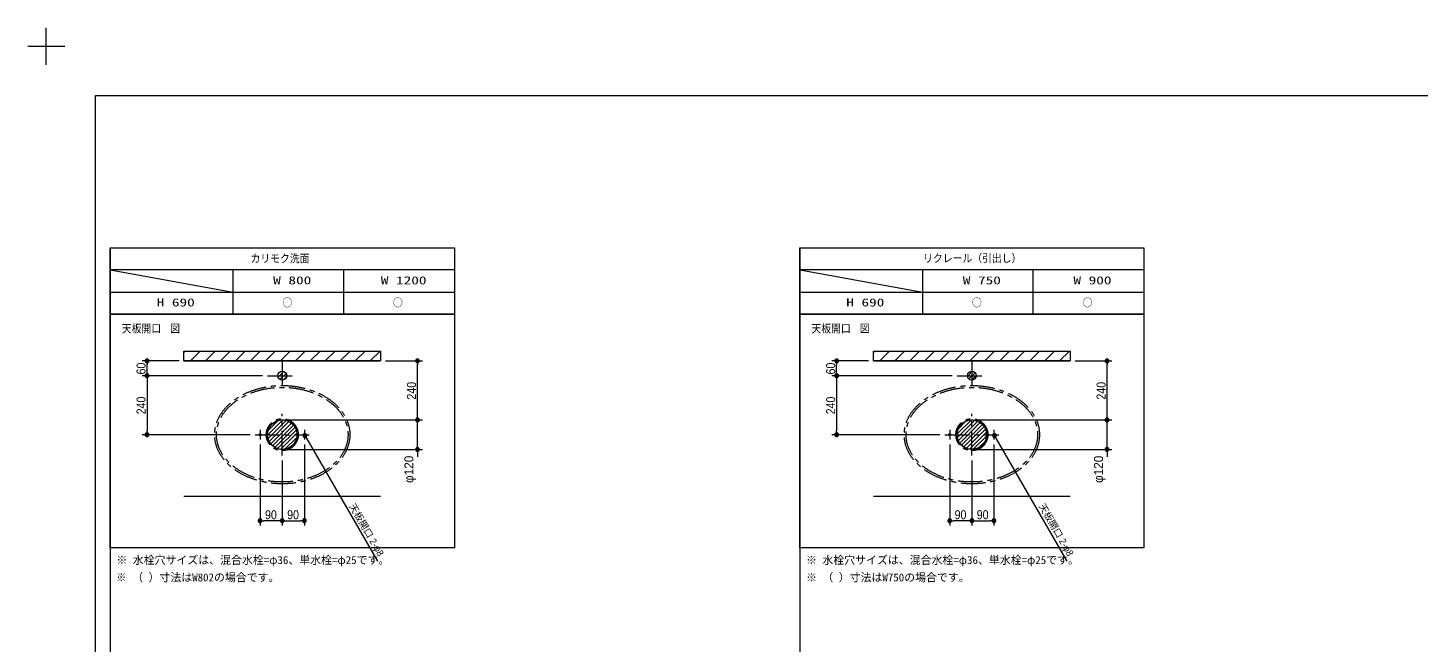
# Model space of a CAD drawing. Units: millimetres, scale not verified. Extents: x -6062 to 6062, y -3045 to 3045.
# Drawn here: x -6062 to -407, y 546 to 3045 of the extents above; entities that cross this region are included whole.
import ezdxf
from ezdxf.enums import TextEntityAlignment as Align

# ---------------------------------------------------------------- set-up
doc = ezdxf.new("R2010")
doc.units = ezdxf.units.MM
doc.header["$LTSCALE"] = 20
doc.linetypes.add('CHAIN1', pattern=[8, 5, -1, 1, -1])
for name, color, linetype, lineweight in [('0-0_1図面枠', 7, 'Continuous', 9), ('0-2_2寸法-1', 7, 'Continuous', 9), ('0-3_0', 7, 'Continuous', 9), ('0-4_2寸法-2', 7, 'Continuous', 9), ('0-7_3一般', 7, 'Continuous', 9)]:
    doc.layers.add(name, color=color, linetype=linetype, lineweight=lineweight)
doc.styles.add('ＭＳ ゴシック', font='')
doc.styles.add('ＭＳ Ｐゴシック', font='')
doc.styles.get('ＭＳ ゴシック').set_extended_font_data('MS Gothic')
doc.styles.get('ＭＳ Ｐゴシック').set_extended_font_data('MS PGothic')

# ---------------------------------------------------------------- blocks, each defined once
blk = doc.blocks.new('グループ')
at = {"layer": '0-0_1図面枠'}
for p, q in [((-84000, 57900), (-84000, 60900)), ((-85500, 59400), (-82500, 59400))]:
    blk.add_line(p, q, dxfattribs=at)
blk = doc.blocks.new('グループ-2')
at = {"layer": '0-0_1図面枠'}
blk.add_lwpolyline([(-80000, 55400), (80000, 55400), (80000, -55400), (-80000, -55400)], close=True, dxfattribs=at)
blk = doc.blocks.new('図面枠')
at = {"layer": '0-0_1図面枠'}
for name in ['グループ', 'グループ-2']:
    blk.add_blockref(name, (0, 0), dxfattribs=at)
blk = doc.blocks.new('グループ-4')
at = {"layer": '0-0_1図面枠'}
for p, q in [((-78800, 43000), (-78800, -48600)), ((-22700, 43000), (-22700, -48600)), ((-50800, 41200), (-78800, 41200)), ((-78800, 41200), (-68800, 39400)), ((-68800, 37600), (-68800, 41200)), ((-59800, 37600), (-59800, 41200)), ((5300, 41200), (-22700, 41200)), ((-22700, 41200), (-12700, 39400)), ((-12700, 37600), (-12700, 41200)), ((-3700, 37600), (-3700, 41200)), ((-78800, 39400), (-50800, 39400)), ((-22700, 39400), (5300, 39400))]:
    blk.add_line(p, q, dxfattribs=at)
for points in [[(-78800, 43000), (-50800, 43000), (-50800, 37600), (-78800, 37600)], [(-22700, 43000), (5300, 43000), (5300, 37600), (-22700, 37600)], [(-78800, 37600), (-50800, 37600), (-50800, 18600), (-78800, 18600)], [(-22700, 37600), (5300, 37600), (5300, 18600), (-22700, 18600)]]:
    blk.add_lwpolyline(points, close=True, dxfattribs=at)
blk = doc.blocks.new('_Dot')
at = {"layer": '0-3_0'}
for p, q in [((-10, 0), (-20, 0)), ((9.78, 2), (-9.78, 2)), ((7.99, 6), (-7.99, 6)), ((9.16, -3.98), (-9.16, -3.98)), ((6, -7.98), (-6, -7.98))]:
    blk.add_line(p, q, dxfattribs=at)
for points in [[(10, 0), (9.92, 1.25), (9.69, 2.49), (9.3, 3.68), (8.76, 4.82), (8.09, 5.88), (7.29, 6.85), (6.37, 7.71), (5.36, 8.44), (4.26, 9.05), (3.09, 9.51), (1.87, 9.82), (0.63, 9.98), (-0.63, 9.98), (-1.87, 9.82), (-3.09, 9.51), (-4.26, 9.05), (-5.36, 8.44), (-6.37, 7.71), (-7.29, 6.85), (-8.09, 5.88), (-8.76, 4.82), (-9.3, 3.68), (-9.69, 2.49), (-9.92, 1.25), (-10, 0), (0, 0)], [(-10, 0), (-9.92, -1.25), (-9.69, -2.49), (-9.3, -3.68), (-8.76, -4.82), (-8.09, -5.88), (-7.29, -6.85), (-6.37, -7.71), (-5.36, -8.44), (-4.26, -9.05), (-3.09, -9.51), (-1.87, -9.82), (-0.63, -9.98), (0.63, -9.98), (1.87, -9.82), (3.09, -9.51), (4.26, -9.05), (5.36, -8.44), (6.37, -7.71), (7.29, -6.85), (8.09, -5.88), (8.76, -4.82), (9.3, -3.68), (9.69, -2.49), (9.92, -1.25), (10, 0), (0, 0)]]:
    blk.add_lwpolyline(points, close=True, dxfattribs=at)

msp = doc.modelspace()

# ---------------------------------------------------------------- linework, layer by layer
at = {"layer": '0-2_2寸法-1'}
for p, q in [((-5447.5, 1690), (-5597.5, 1690)), ((-5577.5, 1645.01), (-5577.5, 1674.99)), ((-4607.5, 1690), (-4457.5, 1690)), ((-4477.5, 1465.01), (-4477.5, 1674.99)), ((-2642.5, 1690), (-2792.5, 1690)), ((-2772.5, 1645.01), (-2772.5, 1674.99)), ((-1802.5, 1690), (-1652.5, 1690)), ((-1672.5, 1465.01), (-1672.5, 1674.99)), ((-5107.5, 1630), (-5597.5, 1630)), ((-5107.5, 1630), (-5597.5, 1630)), ((-5577.5, 1614.99), (-5577.5, 1405.01)), ((-2302.5, 1630), (-2792.5, 1630)), ((-2302.5, 1630), (-2792.5, 1630)), ((-2772.5, 1614.99), (-2772.5, 1405.01)), ((-5007.5, 1450), (-4457.5, 1450)), ((-2202.5, 1450), (-1652.5, 1450)), ((-5157.5, 1390), (-5597.5, 1390)), ((-2352.5, 1390), (-2792.5, 1390)), ((-5117.5, 1350), (-5117.5, 1020)), ((-4937.5, 1350), (-4937.5, 1020)), ((-2312.5, 1350), (-2312.5, 1020)), ((-2132.5, 1350), (-2132.5, 1020)), ((-5027.5, 1285), (-5027.5, 1020)), ((-5027.5, 1285), (-5027.5, 1020)), ((-2222.5, 1285), (-2222.5, 1020)), ((-2222.5, 1285), (-2222.5, 1020)), ((-5042.51, 1040), (-5102.49, 1040)), ((-5012.49, 1040), (-4952.51, 1040)), ((-2237.51, 1040), (-2297.49, 1040)), ((-2207.49, 1040), (-2147.51, 1040))]:
    msp.add_line(p, q, dxfattribs=at)
at = {"layer": '0-4_2寸法-2'}
for p, q in [((-4477.5, 1465.01), (-4477.5, 1480.01)), ((-1672.5, 1465.01), (-1672.5, 1480.01)), ((-5007.5, 1450), (-4457.5, 1450)), ((-4477.5, 1330), (-4477.5, 1450)), ((-2202.5, 1450), (-1652.5, 1450)), ((-1672.5, 1330), (-1672.5, 1450)), ((-4928, 1373.54), (-4640.57, 875.71)), ((-2123, 1373.54), (-1835.57, 875.71)), ((-5007.5, 1330), (-4457.5, 1330)), ((-4477.5, 1314.99), (-4477.5, 1299.99)), ((-2202.5, 1330), (-1652.5, 1330)), ((-1672.5, 1314.99), (-1672.5, 1299.99))]:
    msp.add_line(p, q, dxfattribs=at)
at = {"layer": '0-7_3一般'}
for p, q in [((-5427.5, 1724.48), (-5421.98, 1730)), ((-5401.02, 1690), (-5361.02, 1730)), ((-5340.06, 1690), (-5300.06, 1730)), ((-5279.1, 1690), (-5239.1, 1730)), ((-5218.14, 1690), (-5178.14, 1730)), ((-5157.18, 1690), (-5117.18, 1730)), ((-5096.22, 1690), (-5056.22, 1730)), ((-5035.26, 1690), (-4995.26, 1730)), ((-4974.3, 1690), (-4934.3, 1730)), ((-4913.34, 1690), (-4873.34, 1730)), ((-4852.38, 1690), (-4812.38, 1730)), ((-4791.42, 1690), (-4751.42, 1730)), ((-4730.46, 1690), (-4690.46, 1730)), ((-4669.5, 1690), (-4629.5, 1730)), ((-2622.5, 1725.32), (-2617.82, 1730)), ((-2596.86, 1690), (-2556.86, 1730)), ((-2535.9, 1690), (-2495.9, 1730)), ((-2474.94, 1690), (-2434.94, 1730)), ((-2413.98, 1690), (-2373.98, 1730)), ((-2353.02, 1690), (-2313.02, 1730)), ((-2292.06, 1690), (-2252.06, 1730)), ((-2231.1, 1690), (-2191.1, 1730)), ((-2170.14, 1690), (-2130.14, 1730)), ((-2109.18, 1690), (-2069.18, 1730)), ((-2048.22, 1690), (-2008.22, 1730)), ((-1987.26, 1690), (-1947.26, 1730)), ((-1926.3, 1690), (-1886.3, 1730)), ((-1865.34, 1690), (-1825.34, 1730)), ((-5427.5, 1690), (-4627.5, 1690)), ((-5044.19, 1623.31), (-5020.81, 1646.69)), ((-2622.5, 1690), (-1822.5, 1690)), ((-2240.23, 1627.27), (-2219.77, 1647.73)), ((-2234.68, 1616.82), (-2209.32, 1642.18)), ((-5036.83, 1614.67), (-5012.17, 1639.33)), ((-5022.79, 1612.71), (-5010.21, 1625.29)), ((-2223.41, 1612.09), (-2204.59, 1630.91)), ((-5087.32, 1388.18), (-5025.68, 1449.82)), ((-5085.15, 1374.35), (-5011.85, 1447.65)), ((-5084.85, 1406.65), (-5044.15, 1447.35)), ((-5080.68, 1362.82), (-5000.32, 1443.18)), ((-5074.43, 1353.07), (-4990.57, 1436.93)), ((-5066.63, 1344.87), (-4982.37, 1429.13)), ((-5057.29, 1338.21), (-4975.71, 1419.79)), ((-2282.17, 1393.33), (-2225.83, 1449.67)), ((-2281.31, 1378.19), (-2210.69, 1448.81)), ((-2277.42, 1366.08), (-2198.58, 1444.92)), ((-2277.24, 1414.26), (-2246.76, 1444.74)), ((-2271.69, 1355.81), (-2188.31, 1439.19)), ((-2264.38, 1347.12), (-2179.62, 1431.88)), ((-2255.54, 1339.96), (-2172.46, 1423.04)), ((-5120.33, 1387.17), (-5114.67, 1392.83)), ((-5046.22, 1333.28), (-4970.78, 1408.72)), ((-5032.96, 1330.54), (-4968.04, 1395.46)), ((-5016.41, 1331.09), (-4968.59, 1378.91)), ((-4941.5, 1390), (-4937.5, 1394)), ((-2316.29, 1391.21), (-2313.71, 1393.79)), ((-2245.06, 1334.44), (-2166.94, 1412.56)), ((-2232.51, 1330.99), (-2163.49, 1400.01)), ((-2216.95, 1330.55), (-2163.05, 1384.45)), ((-2193.94, 1337.56), (-2170.06, 1361.44)), ((-5427.5, 1140), (-4627.5, 1140)), ((-2622.5, 1140), (-1822.5, 1140))]:
    msp.add_line(p, q, dxfattribs=at)
at = {"layer": '0-7_3一般', "linetype": 'CHAIN1'}
for p, q in [((-5027.5, 1690), (-5027.5, 1570)), ((-2222.5, 1690), (-2222.5, 1570)), ((-5087.5, 1630), (-4967.5, 1630)), ((-2282.5, 1630), (-2162.5, 1630)), ((-5027.5, 1305), (-5027.5, 1475)), ((-2222.5, 1305), (-2222.5, 1475)), ((-5137.5, 1390), (-4917.5, 1390)), ((-5117.5, 1410), (-5117.5, 1370)), ((-4937.5, 1410), (-4937.5, 1370)), ((-2332.5, 1390), (-2112.5, 1390)), ((-2312.5, 1410), (-2312.5, 1370)), ((-2132.5, 1410), (-2132.5, 1370))]:
    msp.add_line(p, q, dxfattribs=at)
at = {"layer": '0-7_3一般'}
for points in [[(-5427.5, 1730), (-4627.5, 1730), (-4627.5, 1690), (-5427.5, 1690)], [(-2622.5, 1730), (-1822.5, 1730), (-1822.5, 1690), (-2622.5, 1690)]]:
    msp.add_lwpolyline(points, close=True, dxfattribs=at)
for centre, radius in [((-5027.5, 1630), 18), ((-5027.5, 1630), 18), ((-2222.5, 1630), 18), ((-2222.5, 1630), 18), ((-5027.5, 1390), 60), ((-2222.5, 1390), 60), ((-5117.5, 1390), 4), ((-4937.5, 1390), 4), ((-2312.5, 1390), 4), ((-2132.5, 1390), 4)]:
    msp.add_circle(centre, radius, dxfattribs=at)
at = {"layer": '0-7_3一般', "linetype": 'CHAIN1'}
for centre, radius in [((-5027.5, 1390), 65), ((-5027.5, 1390), 60), ((-2222.5, 1390), 65), ((-2222.5, 1390), 60), ((-5117.5, 1390), 4), ((-4937.5, 1390), 4), ((-2312.5, 1390), 4), ((-2132.5, 1390), 4)]:
    msp.add_circle(centre, radius, dxfattribs=at)
for centre, major_axis, ratio in [((-5027.5, 1390), (275, 0), 0.727273), ((-2222.5, 1390), (275, 0), 0.727273), ((-5027.5, 1390), (267.5, 0), 0.719626), ((-2222.5, 1390), (267.5, 0), 0.719626)]:
    msp.add_ellipse(centre, major_axis=major_axis, ratio=ratio, dxfattribs=at)

# ---------------------------------------------------------------- block references
at = {"layer": '0-0_1図面枠', "xscale": 0.05, "yscale": 0.05}
for name in ['図面枠', 'グループ-4']:
    msp.add_blockref(name, (-1787.5, 0), dxfattribs=at)
at = {"layer": '0-2_2寸法-1', "xscale": 0.7503418, "yscale": 0.7503418}
for p, rotation in [((-5577.5, 1690), 90), ((-4477.5, 1690), 90), ((-2772.5, 1690), 90), ((-1672.5, 1690), 90), ((-5577.5, 1630), 270), ((-2772.5, 1630), 270), ((-5577.5, 1630), 90), ((-2772.5, 1630), 90), ((-4477.5, 1450), 270), ((-1672.5, 1450), 270), ((-5577.5, 1390), 270), ((-2772.5, 1390), 270), ((-5117.5, 1040), 180), ((-5027.5, 1040), 180), ((-2312.5, 1040), 180), ((-2222.5, 1040), 180)]:
    msp.add_blockref('_Dot', p, dxfattribs=dict(at, rotation=rotation))
for p in [(-5027.5, 1040), (-4937.5, 1040), (-2222.5, 1040), (-2132.5, 1040)]:
    msp.add_blockref('_Dot', p, dxfattribs=at)
at = {"layer": '0-4_2寸法-2', "xscale": 0.7503418, "yscale": 0.7503418}
for p, rotation in [((-4477.5, 1450), 270), ((-1672.5, 1450), 270), ((-4935.5, 1386.54), 120), ((-2130.5, 1386.54), 120), ((-4477.5, 1330), 90), ((-1672.5, 1330), 90)]:
    msp.add_blockref('_Dot', p, dxfattribs=dict(at, rotation=rotation))

# ---------------------------------------------------------------- texts
at = {"layer": '0-0_1図面枠', "style": 'ＭＳ ゴシック'}
for s, width, p in [('カリモク洗面', 0.9, (-5156.39, 2080.86)), ('リクレール（引出し）', 0.9, (-2420.67, 2081.44)), ('W 800', 1.4, (-5064.45, 1991.74)), ('W 1200', 1.4, (-4626.75, 1991.74)), ('W 750', 1.4, (-2259.45, 1991.74)), ('W 900', 1.4, (-1809.45, 1991.74)), ('H 690', 1.4, (-5538.49, 1901.74)), ('○', 0.9, (-5027.09, 1901.25)), ('○', 0.9, (-4577.09, 1901.25)), ('H 690', 1.4, (-2733.49, 1901.74)), ('○', 0.9, (-2222.09, 1901.25)), ('○', 0.9, (-1772.09, 1901.25)), ('天板開口', 0.9, (-5680, 1795.64)), ('図', 0.9, (-5483.27, 1795.64)), ('天板開口', 0.9, (-2875, 1795.64)), ('図', 0.9, (-2678.27, 1795.64)), ('※', 0.9, (-5702.1, 783.34))]:
    msp.add_text(s, height=32.55, dxfattribs=dict(at, width=width)).set_placement(p, align=Align.BOTTOM_LEFT)
for s, p in [('※ 水栓穴サイズは、混合水栓=φ36、単水栓=φ25です。', (-5702.1, 853.88)), ('※ 水栓穴サイズは、混合水栓=φ36、単水栓=φ25です。', (-2897.1, 853.88)), ('（ ）寸法はW802の場合です。', (-5637.93, 783.34)), ('※ （ ）寸法はW750の場合です。', (-2897.1, 783.34))]:
    msp.add_text(s, height=32.55, dxfattribs=at).set_placement(p, align=Align.BOTTOM_LEFT)
at = {"layer": '0-2_2寸法-1', "style": 'ＭＳ Ｐゴシック', "width": 0.9}
for s, p in [('60', (-5572.54, 1634.92)), ('60', (-2767.54, 1634.92)), ('240', (-4472.54, 1532.72)), ('240', (-1667.54, 1532.72)), ('240', (-5572.54, 1472.72)), ('240', (-2767.54, 1472.72))]:
    msp.add_text(s, height=36.66, rotation=90, dxfattribs=at).set_placement(p, align=Align.BOTTOM_LEFT)
for p in [(-5097.58, 1035.04), (-5007.58, 1035.04), (-2292.58, 1035.04), (-2202.58, 1035.04)]:
    msp.add_text('90', height=36.66, dxfattribs=at).set_placement(p, align=Align.BOTTOM_LEFT)
at = {"layer": '0-4_2寸法-2', "style": 'ＭＳ Ｐゴシック'}
for s, height, rotation, p in [('φ120', 36.66, 90, (-4483.06, 1193.39)), ('φ120', 36.66, 90, (-1678.06, 1193.39)), ('天板開口 2-φ8', 27.51, 300, (-4763.46, 1095.81)), ('天板開口 2-φ8', 27.51, 300, (-1958.46, 1095.81))]:
    msp.add_text(s, height=height, rotation=rotation, dxfattribs=at).set_placement(p, align=Align.BOTTOM_LEFT)

doc.saveas('drawing.dxf')
